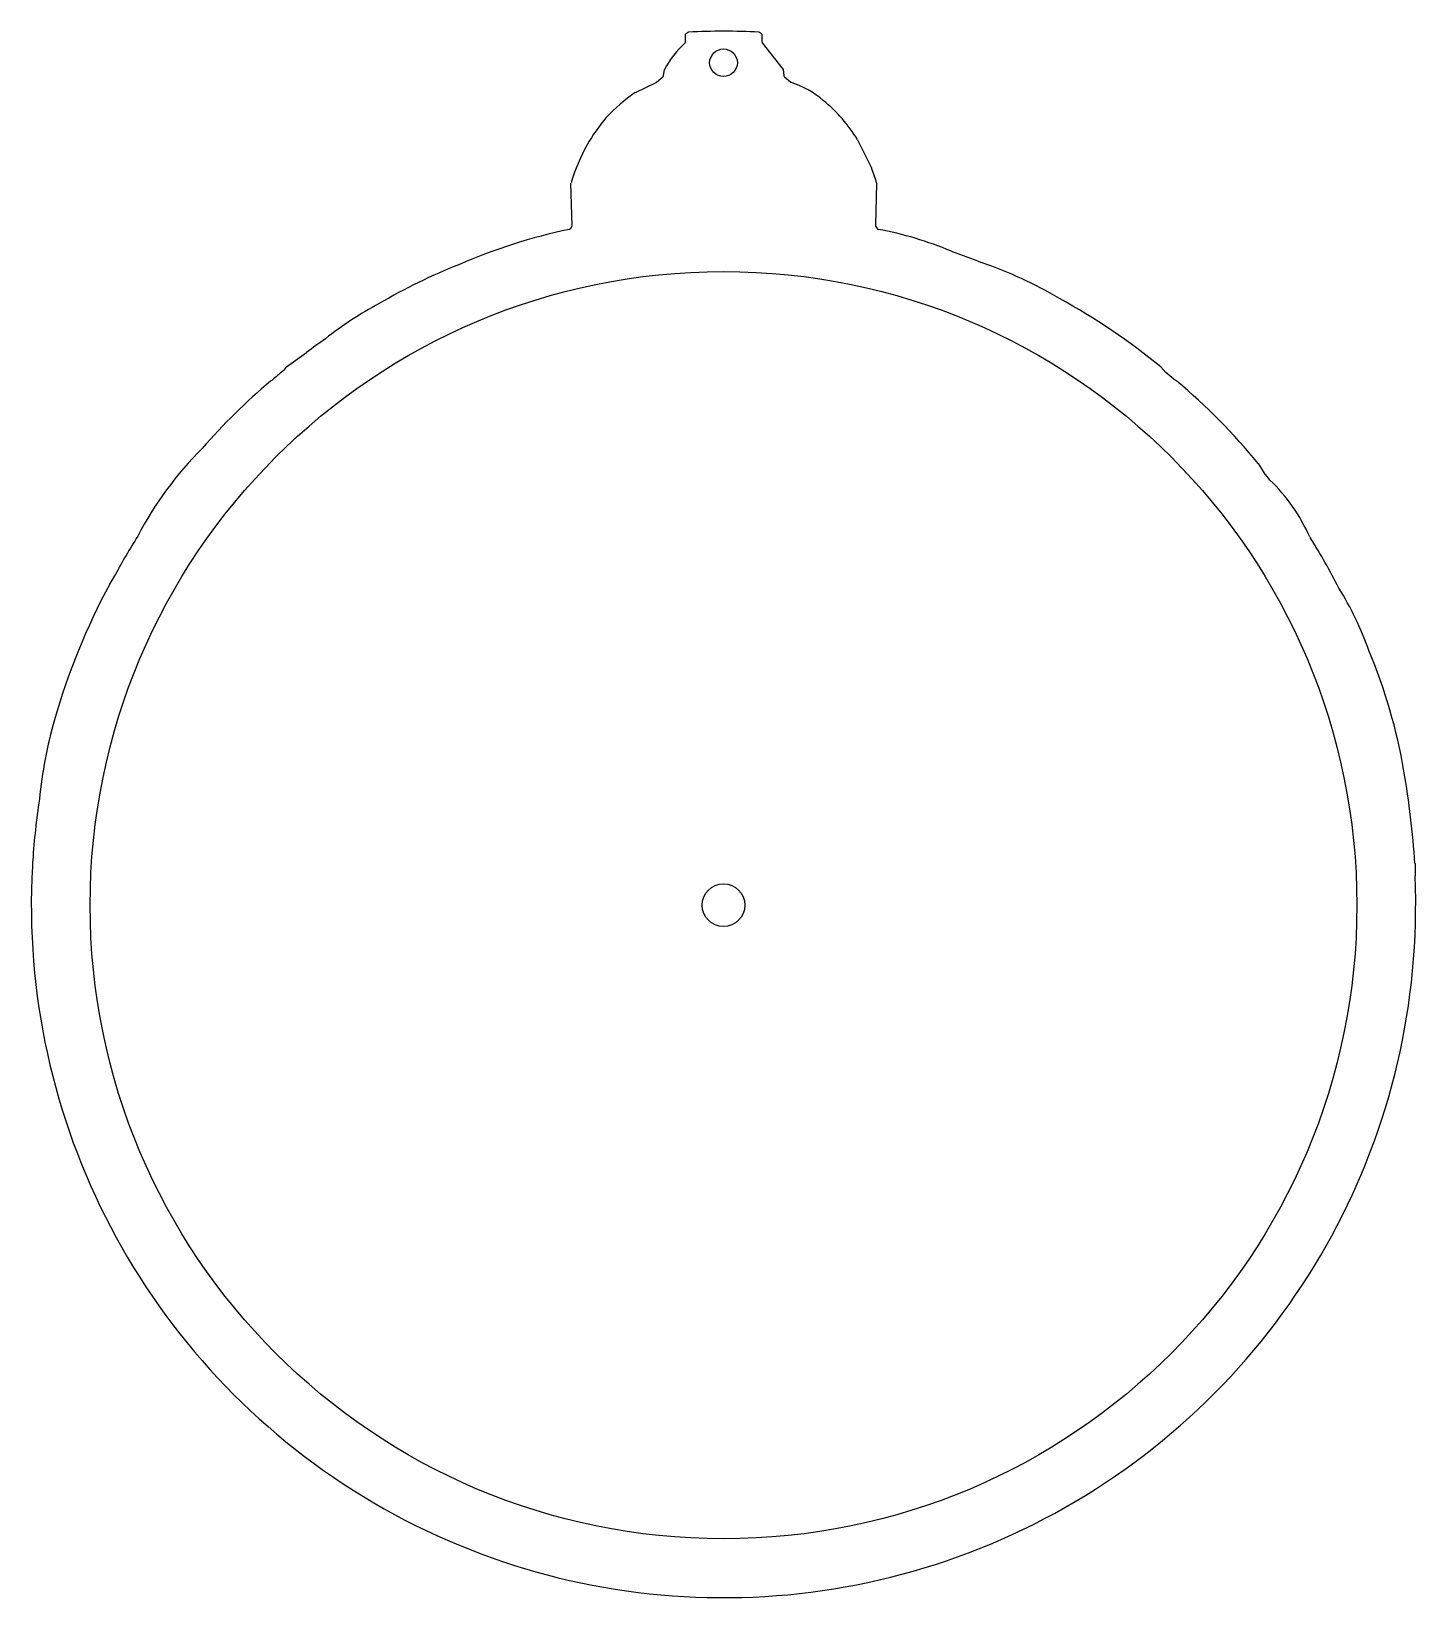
# Model space of a CAD drawing. Header units: millimetres. Extents: x -60 to 60, y -60 to 76.
import ezdxf

# ---------------------------------------------------------------- set-up
doc = ezdxf.new("R2010")
doc.units = ezdxf.units.MM
for name, color, linetype in [('CUT_INNER', 6, 'Continuous'), ('CUT_OUTER', 1, 'Continuous'), ('GUIDE', 3, 'Continuous')]:
    doc.layers.add(name, color=color, linetype=linetype)

msp = doc.modelspace()

# ---------------------------------------------------------------- linework, layer by layer
at = {"layer": 'CUT_INNER'}
for centre, radius in [((0, 72.99), 1.2), ((0, 0), 1.85)]:
    msp.add_circle(centre, radius, dxfattribs=at)
at = {"layer": 'CUT_OUTER'}
for points in [[(-3.29, 74.82), (-3.29, 75.46), (-3.29, 75.46)], [(3.33, 75.46), (3.33, 75.46), (3.33, 74.82)], [(3.36, 74.73), (5.16, 72.42), (5.16, 72.42), (5.16, 72.41), (5.24, 71.86)], [(-5.2, 71.86), (-5.12, 72.41), (-5.12, 72.42)], [(-7.64, 70.41), (-7.64, 70.41), (-5.83, 71.28)], [(-5.8, 71.3), (-5.25, 71.77)], [(5.29, 71.77), (5.84, 71.3)], [(11.61, 66.32), (12.82, 63.88)], [(-13.13, 58.88), (-13.22, 62.57), (-13.22, 62.57)], [(13.26, 62.57), (13.26, 62.57), (13.17, 58.88)], [(-13.27, 58.61), (-13.16, 58.79)], [(13.2, 58.79), (13.32, 58.62)], [(19.75, 56.66), (19.87, 56.62)], [(-37.87, 46.64), (-36.15, 47.89)], [(37.91, 46.63), (37.91, 46.63), (38.35, 46.14)], [(-39.26, 45.41), (-39.26, 45.42), (-39.11, 45.5)], [(39.03, 45.57), (39.3, 45.42), (39.3, 45.41)], [(46.36, 38.27), (46.36, 38.27), (46.78, 37.58), (46.84, 37.49)], [(50.82, 31.9), (50.89, 31.79)], [(-53.2, 27.82), (-52.77, 28.55), (-52.74, 28.61)], [(59.95, 3.6), (59.95, 2.54)]]:
    msp.add_lwpolyline(points, dxfattribs=at)
for centre, radius, start, end in [((3.3, 67.73), 9.64, 133.4682, 150.9156), ((-3.44, 74.82), 0.15, 318.8088, 360), ((-1.4, 72.93), 3.16, 120.9368, 126.6246), ((0.02, 13.68), 62.04, 87.1832, 92.8168), ((1.44, 72.92), 3.17, 53.4373, 59.1225), ((3.48, 74.82), 0.15, 180, 217.8669), ((-5.9, 71.41), 0.15, 295.4495, 310.6059), ((-5.35, 71.88), 0.15, 310.6059, 351.8778), ((5.39, 71.88), 0.15, 188.1222, 229.3941), ((5.94, 71.41), 0.15, 229.3941, 246.3771), ((3.2, 63.29), 8.43, 49.7188, 71.4668), ((0.35, 58.59), 14.27, 124.0637, 137.4716), ((1.04, 60.1), 12.26, 30.4796, 51.6658), ((2.66, 57.44), 16.77, 139.926, 149.7605), ((2.82, 57.77), 16.74, 151.0007, 163.3278), ((3.82, 60.15), 9.75, 14.3923, 22.5284), ((-3, 9.55), 50.09, 101.9432, 113.3961), ((-13.4, 58.7), 0.15, 284.3244, 326.2188), ((-13.28, 58.87), 0.15, 326.2188, 1.3307), ((13.32, 58.87), 0.15, 178.6693, 213.6901), ((13.44, 58.7), 0.15, 213.6901, 255.6776), ((7.88, 28.51), 30.55, 67.1372, 79.585), ((0.17, 0.47), 59.49, 68.0877, 70.67), ((10.93, 22.07), 35.5, 59.1828, 71.1882), ((-4.66, 9.29), 49.69, 111.5168, 120.4631), ((-14.34, 23.27), 32.76, 118.27, 128.0035), ((1.72, 2.37), 57.18, 50.7285, 61.3679), ((-0.85, 1.18), 58.54, 125.0876, 127.0801), ((-3.06, 3.63), 55.25, 129.4826, 130.7266), ((-36.3, 44.89), 2.34, 131.962, 143.9084), ((-4.53, 4.24), 53.86, 130.1488, 139.0048), ((2.8, 3.35), 55.63, 49.3738, 50.284), ((2.95, 2.45), 56.28, 39.5345, 49.7684), ((-23.15, 17.54), 31.17, 134.9972, 152.4206), ((3.05, 2.43), 56.1, 37.824, 38.6841), ((35.94, 25.16), 16.34, 24.3777, 45.6071), ((-0.22, 0.12), 59.75, 147.7949, 151.5271), ((0.15, 0.09), 59.83, 27.2444, 31.9957), ((-1.66, -0.03), 58.58, 151.6103, 164.0507), ((28.22, 12.06), 29.48, 19.8497, 31.5341), ((11.37, 3.4), 48.32, 9.7882, 22.7265), ((-19.56, 5.21), 39.94, 164.2189, 174.3022), ((-22.02, -2.13), 82.16, 4.0006, 9.6306), ((-0.14, 0.02), 59.86, 171.2051, 176.2902), ((0, 0), 60, 176.7713, 2.4291), ((-57.52, 3.49), 2.39, 170.3501, 182.679)]:
    msp.add_arc(centre, radius, start, end, dxfattribs=at)
at = {"layer": 'GUIDE'}
msp.add_circle((0, 0), 54.9, dxfattribs=at)

doc.saveas('drawing.dxf')
